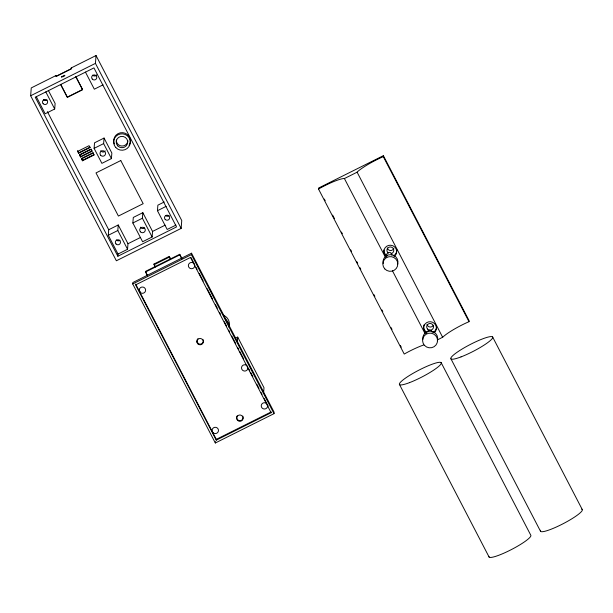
<?xml version="1.0" encoding="UTF-8"?>
<svg xmlns="http://www.w3.org/2000/svg" width="613" height="613" viewBox="0 0 613 613"><rect width="100%" height="100%" fill="white"/><g stroke="black" fill="none" stroke-linecap="round" stroke-linejoin="round"><path stroke-width="0.92" d="M30.65 95.751L31.255 87.912L56.021 75.529L56.427 76.119L71.667 68.503L71.269 67.913L96.034 55.53L181.754 220.55L181.149 228.396L116.37 260.778L30.65 95.751L95.436 63.377L96.034 55.53M56.021 75.529L55.944 76.556L71.185 68.94L71.269 67.913M36.274 96.639L45.17 113.765L54.695 109.007L55.124 103.459L48.343 90.41M78.602 153.281L77.667 150.928L78.602 153.281L90.034 147.564L90.073 147.089L78.64 152.806M91.046 148.967L91.981 151.311L80.548 157.028L79.613 154.675L90.226 149.373M80.548 157.028L79.613 154.675M93.927 155.066L92.992 152.714L93.927 155.066L82.494 160.782L81.56 158.43L92.172 153.12M82.494 160.782L81.56 158.43M94.103 148.361L94.525 142.814L104.057 138.055L111.85 153.058L111.42 158.598L101.896 163.364L94.103 148.361L103.628 143.603L104.057 138.055M117.857 256.249L35.255 97.229L93.942 67.897L176.544 226.917L117.857 256.249L118.025 254.035L108.286 235.277L108.716 229.737L47.362 111.62M118.025 254.035L127.558 249.269L117.811 230.519L118.24 224.971L108.716 229.737M127.558 249.269L127.979 243.721L118.24 224.971M132.868 222.994L133.297 217.446L142.821 212.688L152.56 231.438L152.131 236.986L142.607 241.744L132.868 222.994L142.392 218.236L142.821 212.688M132.722 283.965L132.837 282.539L191.524 253.207L274.118 412.227L274.011 413.652L215.324 442.984L132.722 283.965L191.409 254.633L191.524 253.207M147.449 276.103L145.411 271.452L179.709 254.311L181.908 258.548M175.923 225.101L167.188 229.461L157.449 210.711L157.87 205.163L164.223 201.991M155.181 267.153L154.024 264.019L169.272 256.403L170.491 258.747M170.429 259.537L169.272 256.403M181.747 258.962L179.709 254.311M215.324 442.984L215.431 441.559M216.312 439.36L271.191 411.936L271.13 412.733L216.259 440.157L216.312 439.36L135.665 284.095M237.361 341.456L237.698 337.096L235.315 338.284M263.659 392.09L263.996 387.73L237.698 337.096M423.614 345.012A23.539 3.732 -27.4 0 0 405.492 353.349L404.235 354.061L318.522 189.042L318.599 188.045L383.386 155.671L469.098 320.691L469.022 321.679L467.788 322.216A23.539 3.732 -27.4 0 0 456.938 327.641L454.325 329.12A23.539 3.732 -27.4 0 0 442.801 337.15L437.682 339.786M469.022 321.679L383.309 156.66L383.386 155.671M318.522 189.042L319.771 188.329A23.539 3.732 -27.4 0 1 344.368 178.483L385.378 257.199M103.061 84.832L94.325 89.199L85.437 72.073M77.629 151.403L89.061 145.687L90.034 147.564M79.575 155.15L91.008 149.442L91.981 151.311M80.587 156.553L92.019 150.836M81.521 158.905L92.954 153.189M82.533 160.307L93.965 154.591M108.286 235.277L117.811 230.519M157.449 210.711L166.177 206.343M127.979 243.721L140.523 237.453M152.56 231.438L165.104 225.17M153.963 264.816L169.211 257.192M145.365 272.08L179.663 254.939M344.36 178.567L357.08 172.207M383.309 156.66L382.068 157.196A23.539 3.732 -27.4 0 0 371.217 162.614L368.612 164.1A23.539 3.732 -27.4 0 0 357.08 172.123L442.663 337.296M492.599 336.935L582.212 509.457M450.953 358.843L540.566 531.364M441.153 362.643L530.766 535.172A23.539 3.732 -27.4 0 1 510.981 549.784A23.539 3.732 -27.4 0 1 488.982 556.596M392.412 270.739L424.939 333.365M324.315 199.049L325.189 200.742M332.667 215.132L334.422 218.512M341.456 232.051L342.338 233.745M350.69 249.828L351.563 251.522M356.843 261.674L357.716 263.368M359.915 267.597L360.796 269.291M373.984 294.677L374.865 296.37M381.899 309.91L382.773 311.603M391.125 327.679L392.006 329.373M400.358 345.456L401.239 347.15M399.507 384.558L489.12 557.079M95.436 63.377L181.149 228.396M191.409 254.633L274.011 413.652M190.972 257.498L194.007 263.337M196.191 267.552L197.072 269.245M199.271 273.467L203.217 281.076M207.171 288.692L212.443 298.837M215.515 304.753L217.278 308.14M219.469 312.362L220.351 314.055M224.304 321.664L226.496 325.894M228.695 330.123L229.576 331.817M231.768 336.039L235.721 343.648M237.921 347.877L238.794 349.571M239.675 351.264L243.629 358.873M248.893 369.011L249.775 370.696M250.648 372.382L252.84 376.604M256.778 384.19L258.97 388.412M261.161 392.626L262.042 394.312M264.226 398.534L266.854 403.592M268.165 406.105L267.299 404.434A3.211 3.157 4.4 0 1 264.555 409.017A3.211 3.157 4.4 0 1 261.483 404.626A3.211 3.157 4.4 0 1 266.824 403.76M271.13 412.733L190.482 257.46L135.603 284.884L216.259 440.157M76.035 76.901L82.579 89.506L67.338 97.122L60.787 84.525M75.782 76.702L82.563 89.743L67.315 97.36L60.541 84.318M103.628 143.603L111.42 158.598M142.392 218.236L152.131 236.986M154.024 264.019L154.836 265.582M145.856 272.295L147.61 275.689M45.799 91.881L54.695 109.007M433.215 325.549A3.425 3.364 4.4 0 1 426.993 324.407M393.86 248.25A3.425 3.364 4.4 0 1 387.247 247.897M426.518 333.319A6.421 6.306 4.4 0 1 424.939 324.139A6.421 6.306 4.4 0 1 434.379 323.419A6.421 6.306 4.4 0 1 434.31 332.729M388.496 253.154A3.425 3.364 4.4 0 1 388.06 247.828A3.425 3.364 4.4 0 1 393.408 248.809A3.425 3.364 4.4 0 1 391.071 253.629M386.772 256.809A6.421 6.306 4.4 0 1 385.202 247.629A6.421 6.306 4.4 0 1 394.634 246.909A6.421 6.306 4.4 0 1 394.565 256.219M396.634 249.031A6.421 6.306 4.4 0 1 393.278 255.958M386.864 255.621A6.421 6.306 4.4 0 1 383.945 249.997M436.379 325.541A6.421 6.306 4.4 0 1 433.023 332.468M426.61 332.131A6.421 6.306 4.4 0 1 423.989 324.882M422.794 339.387A7.494 7.364 4.4 0 1 430.931 331.173A7.494 7.364 4.4 0 1 437.353 340.782M383.163 263.513A7.494 7.364 4.4 0 1 390.864 254.64A7.494 7.364 4.4 0 1 397.607 264.28M387.01 256.035A2.567 2.521 4.4 0 1 388.757 252.418A2.567 2.521 4.4 0 1 391.86 255.023M427.261 331.901A2.567 2.521 4.4 0 1 432.219 332.162M119.949 240.189A2.567 2.521 4.4 0 1 116.317 239.997M47.086 99.927A2.567 2.521 4.4 0 1 43.462 99.735M96.685 74.855A2.567 2.521 4.4 0 1 92.617 75.161M169.104 215.623A2.567 2.521 4.4 0 1 165.479 215.431M127.872 140.668A5.778 5.678 4.4 0 1 121.803 146.032A5.778 5.678 4.4 0 1 116.332 140.063M114.332 143.902A8.344 8.199 4.4 0 1 122.853 132.676A8.344 8.199 4.4 0 1 129.067 145.319M144.53 227.906A2.567 2.521 4.4 0 1 140.523 227.17M105.221 150.898A2.567 2.521 4.4 0 1 100.777 150.66M225.507 319.327A9.632 9.463 4.4 0 1 229.208 327.288M223.553 315.297A9.632 9.463 4.4 0 1 228.963 326.944M140.086 291.642A3.211 3.157 4.4 0 1 139.611 290.96M139.327 290.187A3.211 3.157 4.4 0 1 139.258 289.359M243.116 417.683A3.211 3.157 4.4 0 1 238.917 420.51A3.211 3.157 4.4 0 1 237.216 415.79M242.763 416.089A3.211 3.157 4.4 0 1 243.047 416.863M203.026 339.579A3.211 3.157 4.4 0 1 200.834 344.092A3.211 3.157 4.4 0 1 196.957 340.836M197.11 340.023A3.211 3.157 4.4 0 1 198.014 338.66M194.436 264.165A3.211 3.157 4.4 0 1 191.693 268.747A3.211 3.157 4.4 0 1 188.62 264.356A3.211 3.157 4.4 0 1 193.961 263.49M247.859 367.256A3.211 3.157 4.4 0 1 244.556 371.057A3.211 3.157 4.4 0 1 241.668 366.934A3.211 3.157 4.4 0 1 246.464 365.264M247.108 365.8A3.211 3.157 4.4 0 1 247.583 366.482M196.612 341.341A12.842 12.62 4.4 0 1 197.976 343.426M581.722 509.165A23.539 3.732 -27.4 0 1 562.428 524.077A23.539 3.732 -27.4 0 1 540.651 530.23M61.469 76.977C65.108 76.87 66.901 73.192 61.469 76.977M120.776 160.545L96.003 172.927L118.409 216.052L143.181 203.677L120.776 160.545M427.56 329.089A3.425 3.364 4.4 0 0 433.353 327.886A3.425 3.364 4.4 0 0 429.384 323.549A3.425 3.364 4.4 0 0 427.56 329.089M424.51 345.403A7.494 7.364 4.4 0 0 437.199 342.767A7.494 7.364 4.4 0 0 428.502 333.28A7.494 7.364 4.4 0 0 424.51 345.403M384.772 268.892A7.494 7.364 4.4 0 0 397.454 266.257A7.494 7.364 4.4 0 0 388.765 256.77A7.494 7.364 4.4 0 0 384.772 268.892M165.173 219.393A2.567 2.521 4.4 0 0 169.525 218.489A2.567 2.521 4.4 0 0 166.544 215.24A2.567 2.521 4.4 0 0 165.173 219.393M116.018 243.959A2.567 2.521 4.4 0 0 120.363 243.062A2.567 2.521 4.4 0 0 117.382 239.806A2.567 2.521 4.4 0 0 116.018 243.959M92.318 79.123A2.567 2.521 4.4 0 0 96.662 78.219A2.567 2.521 4.4 0 0 93.682 74.97A2.567 2.521 4.4 0 0 92.318 79.123M43.155 103.697A2.567 2.521 4.4 0 0 47.508 102.792A2.567 2.521 4.4 0 0 44.527 99.536A2.567 2.521 4.4 0 0 43.155 103.697M100.693 155.311A2.781 2.736 4.4 0 0 105.405 154.33A2.781 2.736 4.4 0 0 102.179 150.806A2.781 2.736 4.4 0 0 100.693 155.311M117.681 145.825A5.778 5.678 4.4 0 0 127.466 143.794A5.778 5.678 4.4 0 0 120.761 136.469A5.778 5.678 4.4 0 0 117.681 145.825M115.773 147.511A8.344 8.199 4.4 0 0 129.91 144.576A8.344 8.199 4.4 0 0 120.225 134.002A8.344 8.199 4.4 0 0 115.773 147.511M140.438 231.821A2.781 2.736 4.4 0 0 145.151 230.84A2.781 2.736 4.4 0 0 141.917 227.316A2.781 2.736 4.4 0 0 140.438 231.821M140.032 292.271A3.211 3.157 4.4 0 0 145.473 291.144A3.211 3.157 4.4 0 0 141.749 287.076A3.211 3.157 4.4 0 0 140.032 292.271M212.895 432.54A3.211 3.157 4.4 0 0 218.335 431.414A3.211 3.157 4.4 0 0 214.604 427.345A3.211 3.157 4.4 0 0 212.895 432.54M237.476 420.257A3.211 3.157 4.4 0 0 242.909 419.131A3.211 3.157 4.4 0 0 239.185 415.062A3.211 3.157 4.4 0 0 237.476 420.257M197.731 343.747A3.211 3.157 4.4 0 0 203.171 342.621A3.211 3.157 4.4 0 0 199.447 338.552A3.211 3.157 4.4 0 0 197.731 343.747M409.561 382.612A23.539 3.732 -27.4 0 0 441.291 363.126A23.539 3.732 -27.4 0 0 410.143 375.064A23.539 3.732 -27.4 0 0 409.561 382.612M461.007 356.904A23.539 3.732 -27.4 0 0 492.737 337.411A23.539 3.732 -27.4 0 0 461.589 349.349A23.539 3.732 -27.4 0 0 461.007 356.904"/></g></svg>
